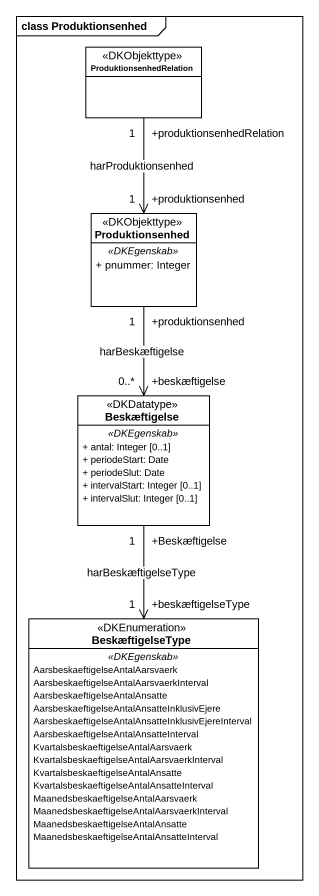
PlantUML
@startuml
mainframe class Produktionsenhed
hide circle
hide empty members
skinparam classAttributeIconSize 0
class ProduktionsenhedRelation <<DKObjekttype>>
class Produktionsenhed <<DKObjekttype>> {
  .. <<DKEgenskab>> ..
  + pnummer: Integer
}
class Beskæftigelse <<DKDatatype>> {
  .. <<DKEgenskab>> ..
  + antal: Integer [0..1]
  + periodeStart: Date
  + periodeSlut: Date
  + intervalStart: Integer [0..1]
  + intervalSlut: Integer [0..1]
}
enum BeskæftigelseType <<DKEnumeration>> {
  .. <<DKEgenskab>> ..
  AarsbeskaeftigelseAntalAarsvaerk
  AarsbeskaeftigelseAntalAarsvaerkInterval
  AarsbeskaeftigelseAntalAnsatte
  AarsbeskaeftigelseAntalAnsatteInklusivEjere
  AarsbeskaeftigelseAntalAnsatteInklusivEjereInterval
  AarsbeskaeftigelseAntalAnsatteInterval
  KvartalsbeskaeftigelseAntalAarsvaerk
  KvartalsbeskaeftigelseAntalAarsvaerkInterval
  KvartalsbeskaeftigelseAntalAnsatte
  KvartalsbeskaeftigelseAntalAnsatteInterval
  MaanedsbeskaeftigelseAntalAarsvaerk
  MaanedsbeskaeftigelseAntalAarsvaerkInterval
  MaanedsbeskaeftigelseAntalAnsatte
  MaanedsbeskaeftigelseAntalAnsatteInterval
}
ProduktionsenhedRelation "+produktionsenhedRelation\n1" --> "+produktionsenhed\n1" Produktionsenhed : harProduktionsenhed
Produktionsenhed "+produktionsenhed\n1" --> "+beskæftigelse\n0..*" Beskæftigelse : harBeskæftigelse
Beskæftigelse "+Beskæftigelse\n1" --> "+beskæftigelseType\n1" BeskæftigelseType : harBeskæftigelseType
@enduml
